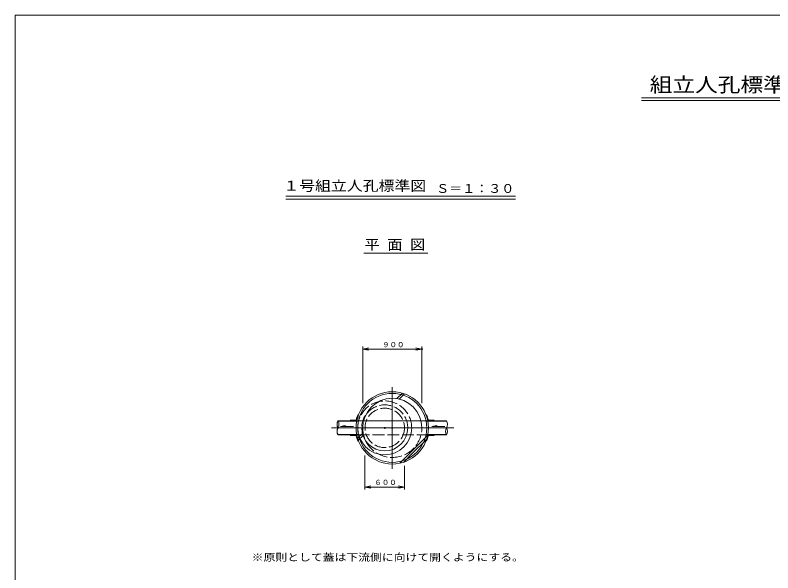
# Model space of a CAD drawing. Units: millimetres on the paper. Extents: x -391 to 405, y -282 to 282.
# Drawn here: x -390.5 to -6.3, y -0.9 to 282 of the extents above; entities that cross this region are included whole.
import ezdxf
from ezdxf.enums import TextEntityAlignment as Align

# ---------------------------------------------------------------- set-up
doc = ezdxf.new("R2010")
doc.units = ezdxf.units.MM
doc.header["$PDMODE"] = 32
doc.header["$PDSIZE"] = 0.5
doc.linetypes.add('DASHED', pattern=[7.5, 6, -1.5])
doc.layers.add('0-2__0-2__0-1_レイヤ0', color=7, linetype='Continuous', lineweight=18)
doc.layers.add('0-3__0-3__0-2_レイヤ1', color=7, linetype='Continuous', lineweight=18)
doc.styles.add('ＭＳ ゴシック', font='')
doc.styles.get('ＭＳ ゴシック').set_extended_font_data('MS Gothic')

msp = doc.modelspace()

# ---------------------------------------------------------------- linework, layer by layer
at = {"layer": '0-2__0-2__0-1_レイヤ0'}
for p, q in [((-72.838, 240.12), (14.433, 240.12)), ((-72.838, 238.62), (14.433, 238.62)), ((-253.196, 190.21), (-136.771, 190.21)), ((-253.196, 188.71), (-136.771, 188.71)), ((-213.688, 161.198), (-181.212, 161.198)), ((-199.27, 93.307), (-199.27, 51.835)), ((-196.95, 87.434), (-194.162, 90.222)), ((-195.773, 87.201), (-193.097, 89.877)), ((-195.62, 87.373), (-195.788, 87.205)), ((-216.77, 76.215), (-226.77, 76.215)), ((-216.77, 75.981), (-226.647, 75.981)), ((-225.606, 73.348), (-218.939, 73.348)), ((-217.564, 76.559), (-220.564, 76.559)), ((-216.77, 76.215), (-181.77, 76.215)), ((-181.77, 76.215), (-171.77, 76.215)), ((-181.77, 75.981), (-171.647, 75.981)), ((-180.977, 76.559), (-177.977, 76.559)), ((-179.207, 73.348), (-172.541, 73.348)), ((-230.147, 72.615), (-167.992, 72.615)), ((-216.77, 69.248), (-226.894, 69.248)), ((-216.848, 67.405), (-214.431, 69.822)), ((-181.77, 69.248), (-171.894, 69.248)), ((-216.77, 69.015), (-226.77, 69.015)), ((-217.564, 68.693), (-220.564, 68.693)), ((-216.503, 66.359), (-216.561, 66.301)), ((-216.542, 66.301), (-214.074, 68.769)), ((-195.377, 54.699), (-181.355, 68.722)), ((-189.306, 59.361), (-181.892, 66.775)), ((-181.77, 69.015), (-171.77, 69.015)), ((-180.977, 68.693), (-177.977, 68.693)), ((-193.459, 55.227), (-189.325, 59.361)), ((-190.971, 59.125), (-190.735, 59.361))]:
    msp.add_line(p, q, dxfattribs=at)
at = {"layer": '0-2__0-2__0-1_レイヤ0', "linetype": 'DASHED'}
msp.add_line((-216.77, 69.015), (-181.77, 69.015), dxfattribs=at)
at = {"layer": '0-2__0-2__0-1_レイヤ0'}
for points in [[(-225.606, 73.348), (-223.106, 73.788), (-223.028, 73.348)], [(-179.207, 73.348), (-176.707, 73.788), (-176.63, 73.348)]]:
    msp.add_lwpolyline(points, dxfattribs=at)
for radius in [18.333, 17.5]:
    msp.add_circle((-199.27, 72.615), radius, dxfattribs=at)
at = {"layer": '0-2__0-2__0-1_レイヤ0', "linetype": 'DASHED'}
msp.add_circle((-203.104, 72.615), 10, dxfattribs=at)
for centre, radius, start, end in [((-203.104, 72.615), 13.667, 0, 180), ((-203.104, 72.615), 11.667, 0, 180), ((-199.27, 72.615), 15, 180, 0)]:
    msp.add_arc(centre, radius, start, end, dxfattribs=at)
at = {"layer": '0-2__0-2__0-1_レイヤ0'}
for centre, radius, start, end in [((-199.27, 72.615), 15, 0, 180), ((-200.107, 72.555), 17.91, 157.48264, 167.0799), ((-198.434, 72.555), 17.91, 12.9201, 22.51736), ((-223.653, 74.415), 3.6, 150, 210), ((-229.888, 74.415), 3.6, 330, 30), ((-174.888, 74.415), 3.6, 330, 30), ((-223.653, 70.815), 3.6, 150, 210), ((-203.104, 72.615), 13.667, 180, 0), ((-203.104, 72.615), 11.667, 180, 0), ((-168.653, 70.815), 3.6, 150, 210), ((-174.888, 70.815), 3.6, 330, 30), ((-200.105, 72.626), 17.897, 192.69615, 202.3006), ((-198.436, 72.626), 17.897, 337.6994, 347.30385)]:
    msp.add_arc(centre, radius, start, end, dxfattribs=at)
for p in [(-203.104, 72.615), (-199.27, 72.615)]:
    msp.add_point(p, dxfattribs=at)
at = {"layer": '0-3__0-3__0-2_レイヤ1'}
for p, q in [((-214.27, 85.156), (-214.27, 113.815)), ((-214.27, 112.615), (-211.27, 113.252)), ((-214.27, 112.615), (-211.27, 111.977)), ((-184.27, 112.615), (-187.27, 111.977)), ((-184.27, 85.156), (-184.27, 113.815)), ((-213.104, 58.583), (-213.104, 41.415)), ((-193.104, 53.35), (-193.104, 41.415)), ((-213.104, 42.615), (-210.104, 43.252)), ((-213.104, 42.615), (-208.104, 42.615)), ((-213.104, 42.615), (-193.104, 42.615)), ((-213.104, 42.615), (-210.104, 41.977)), ((-198.104, 42.615), (-193.104, 42.615)), ((-193.104, 42.615), (-196.104, 43.252)), ((-193.104, 42.615), (-196.104, 41.977))]:
    msp.add_line(p, q, dxfattribs=at)
for points in [[(405.495, 281.989), (-390.505, 281.989), (-390.505, -282.011)], [(-214.27, 112.615), (-184.27, 112.615), (-187.27, 113.252)]]:
    msp.add_lwpolyline(points, dxfattribs=at)
msp.add_point((-184.27, 112.615), dxfattribs=at)

# ---------------------------------------------------------------- texts
at = {"layer": '0-2__0-2__0-1_レイヤ0', "style": 'ＭＳ ゴシック'}
for s, height, width, p in [('組立人孔標準図', 7.331, 1.15, (-68.733, 240.844)), ('１号組立人孔標準図', 5.132, 1.15, (-254.529, 191.334)), ('Ｓ＝１：３０', 4.399, 1.1, (-177.01, 190.475)), ('平 面 図', 5.132, 1.1, (-213.351, 161.44))]:
    msp.add_text(s, height=height, dxfattribs=dict(at, width=width)).set_placement(p, align=Align.BOTTOM_LEFT)
at = {"layer": '0-3__0-3__0-2_レイヤ1', "style": 'ＭＳ ゴシック'}
for s, height, width, p in [('９００', 2.566, 1.05, (-204.435, 112.769)), ('６００', 2.566, 1.05, (-208.354, 42.875)), ('※原則として蓋は下流側に向けて開くようにする。', 3.666, 1.2, (-270.561, 4.014))]:
    msp.add_text(s, height=height, dxfattribs=dict(at, width=width)).set_placement(p, align=Align.BOTTOM_LEFT)

doc.saveas('drawing.dxf')
